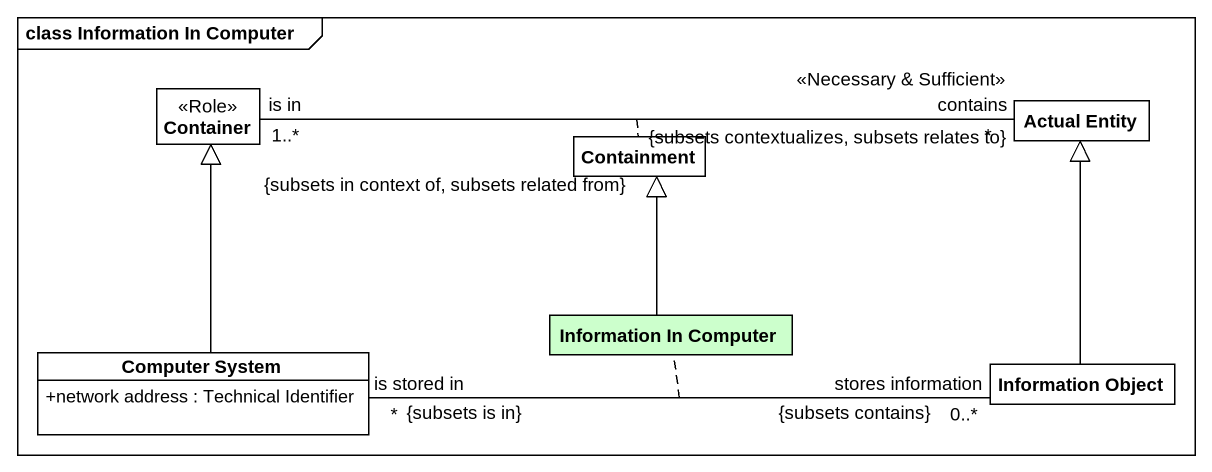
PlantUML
@startuml
mainframe class Information In Computer
hide circle
hide empty members
skinparam classAttributeIconSize 0
class Container <<Role>>
class "Actual Entity" as Actual_Entity
class Containment
class "Information In Computer" as Information_In_Computer #CCFFCC
class "Computer System" as Computer_System {
  +network address : Technical Identifier
}
class "Information Object" as Information_Object
Container "is in\n1..*\n{subsets in context of, subsets related from}" -right- "contains\n<<Necessary & Sufficient>>\n*\n{subsets contextualizes, subsets relates to}" Actual_Entity
(Container, Actual_Entity) .. Containment
Information_In_Computer -up-|> Containment
Computer_System -up-|> Container
Computer_System "is stored in\n*\n{subsets is in}" -right- "stores information\n0..*\n{subsets contains}" Information_Object
(Computer_System, Information_Object) .. Information_In_Computer
Information_Object -up-|> Actual_Entity
@enduml
